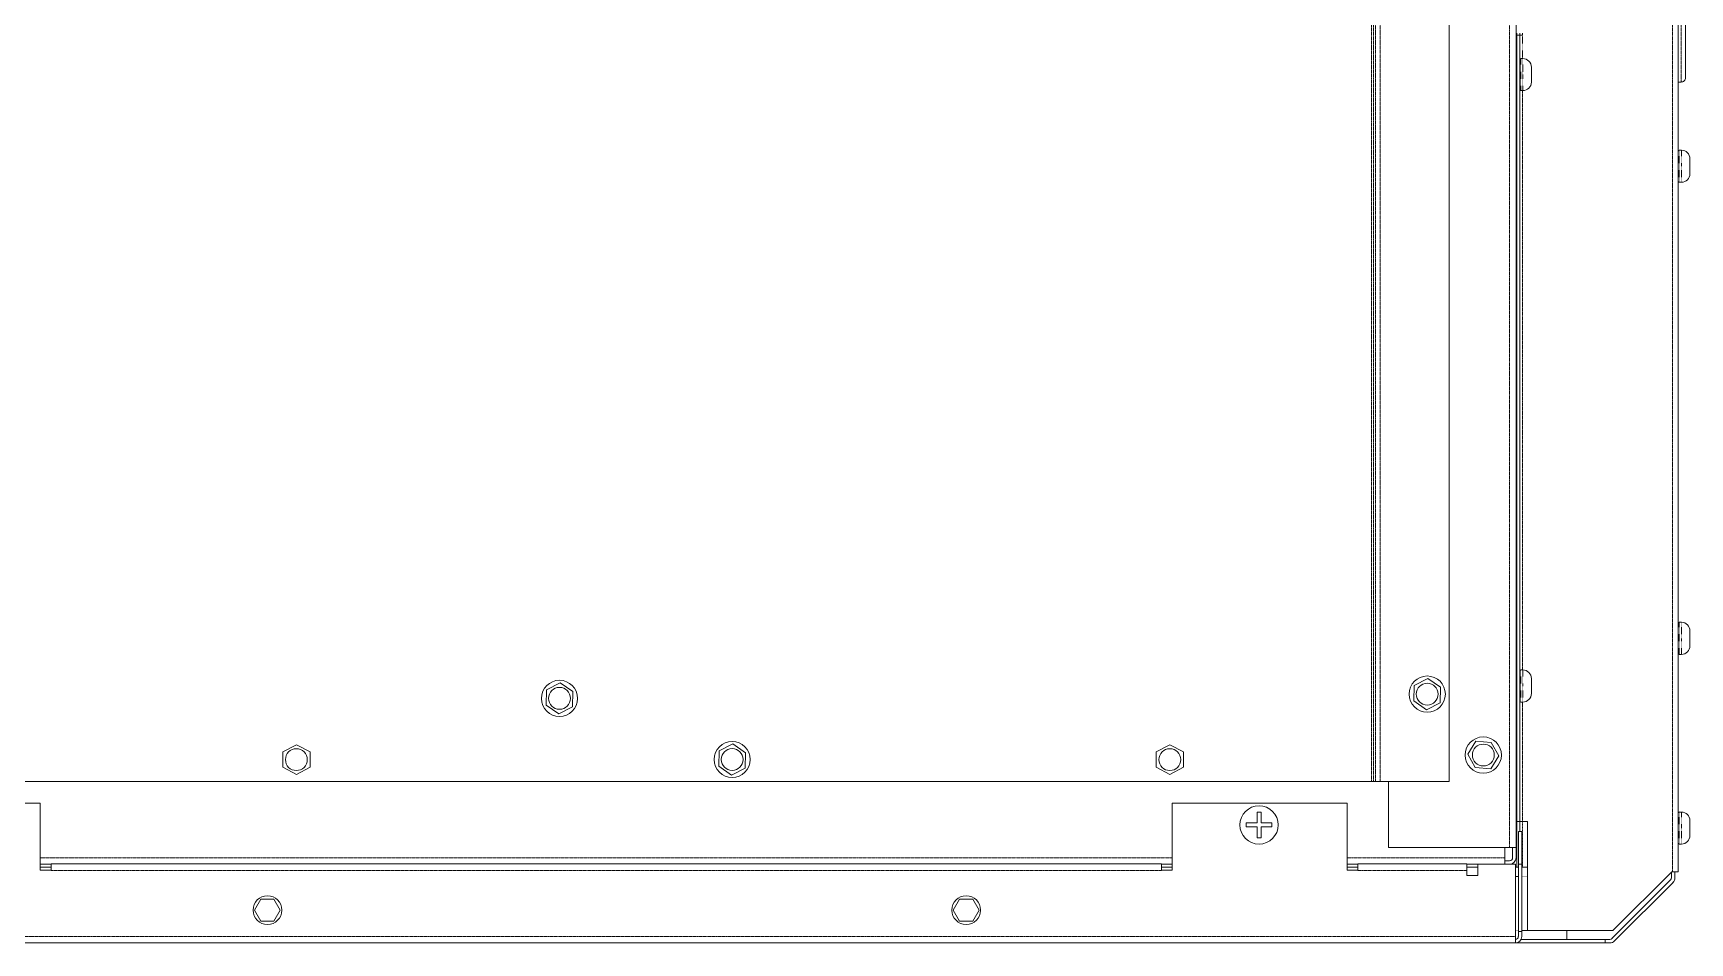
# Model space of a CAD drawing. Header units: millimetres. Extents: x 60499 to 556746, y 248297 to 497145.
# Drawn here: x 533662 to 549591, y 327653 to 336400 of the extents above; entities that cross this region are included whole.
import ezdxf

# ---------------------------------------------------------------- set-up
doc = ezdxf.new("R2010")
doc.units = ezdxf.units.MM
doc.linetypes.add('PHANTOM', pattern=[20, 10, -2, 2, -2, 2, -2])

msp = doc.modelspace()

# ---------------------------------------------------------------- linework, layer by layer
at = {"color": 7, "linetype": 'PHANTOM', "lineweight": 13, "ltscale": 0.03937}
for p, q in [((547857, 345752), (547857, 328569)), ((546531, 345374), (546531, 329206)), ((546550, 345374), (546550, 329206)), ((546570, 329206), (546570, 345374)), ((546612, 329206), (546612, 345374)), ((549424, 328337), (549424, 343330)), ((549507, 335929), (549507, 337578)), ((547983, 335847), (547983, 330277)), ((547983, 329968), (547983, 328821)), ((533731, 328472), (544615, 328472)), ((546295, 328472), (547813, 328472)), ((544510, 328349), (533836, 328349)), ((547447, 328349), (546400, 328349)), ((547915, 327716), (530141, 327716))]:
    msp.add_line(p, q, dxfattribs=at)
at = {"color": 7, "lineweight": 13, "ltscale": 0.03937}
for p, q in [((547920, 345752), (547920, 328569)), ((547276, 345374), (547276, 329206)), ((549480, 328337), (549480, 343357)), ((549549, 335971), (549549, 337567)), ((547926, 328821), (547926, 336379)), ((547957, 328821), (547957, 336379)), ((531114, 329206), (546531, 329206)), ((546612, 329206), (547276, 329206)), ((532051, 328997), (533731, 328997)), ((544615, 328997), (546295, 328997)), ((548031, 327771), (548031, 328821)), ((547857, 328569), (546694, 328569)), ((544510, 328412), (533836, 328412)), ((547447, 328412), (546400, 328412)), ((547915, 328409), (547915, 327716)), ((548851, 327771), (549417, 328337)), ((548842, 327695), (549405, 328258)), ((548866, 327672), (549429, 328234)), ((547969, 327687), (548778, 327687)), ((548031, 327771), (548851, 327771)), ((547915, 327653), (530141, 327653)), ((547916, 327653), (548778, 327653))]:
    msp.add_line(p, q, dxfattribs=at)
at = {"color": 7, "lineweight": 13, "ltscale": 0.000612439}
for p, q in [((547926, 336400), (547926, 336379)), ((547957, 336400), (547957, 336379)), ((547983, 336400), (547983, 336379))]:
    msp.add_line(p, q, dxfattribs=at)
at = {"color": 7, "lineweight": 13, "ltscale": 0.000900028}
for p, q in [((547957, 336379), (547926, 336379)), ((547926, 328821), (547957, 328821))]:
    msp.add_line(p, q, dxfattribs=at)
at = {"color": 7, "lineweight": 13, "ltscale": 0.000774954}
for p, q in [((547957, 336379), (547983, 336379)), ((547957, 328821), (547983, 328821))]:
    msp.add_line(p, q, dxfattribs=at)
at = {"color": 7, "linetype": 'PHANTOM', "lineweight": 13, "ltscale": 0.00665}
msp.add_line((547983, 336379), (547983, 336156), dxfattribs=at)
at = {"color": 7, "lineweight": 13, "ltscale": 0.004325}
for p, q in [((547957, 336002), (547957, 336147)), ((549480, 335121), (549480, 335266)), ((549480, 330582), (549480, 330727)), ((547957, 330123), (547957, 330268)), ((549480, 328758), (549480, 328903))]:
    msp.add_line(p, q, dxfattribs=at)
at = {"color": 7, "linetype": 'PHANTOM', "lineweight": 13, "ltscale": 0.004574}
for p, q in [((547965, 336002), (547965, 336156)), ((549489, 335121), (549489, 335275)), ((549489, 330582), (549489, 330735)), ((547965, 330123), (547965, 330277)), ((549489, 328758), (549489, 328911))]:
    msp.add_line(p, q, dxfattribs=at)
at = {"color": 7, "lineweight": 13, "ltscale": 0.000600019}
for p, q in [((547985, 336156), (547965, 336156)), ((547985, 335847), (547965, 335847)), ((549509, 335275), (549489, 335275)), ((549509, 334966), (549489, 334966)), ((549509, 330735), (549489, 330735)), ((549509, 330426), (549489, 330426)), ((547985, 330277), (547965, 330277)), ((547985, 329968), (547965, 329968)), ((549509, 328911), (549489, 328911)), ((549509, 328602), (549489, 328602))]:
    msp.add_line(p, q, dxfattribs=at)
at = {"color": 7, "linetype": 'PHANTOM', "lineweight": 13, "ltscale": 0.0046}
for p, q in [((547985, 336156), (547985, 336001)), ((547965, 335847), (547965, 336001)), ((547985, 335847), (547985, 336001)), ((549509, 335275), (549509, 335120)), ((549489, 334966), (549489, 335120)), ((549509, 334966), (549509, 335120)), ((549509, 330735), (549509, 330581)), ((549489, 330426), (549489, 330581)), ((549509, 330426), (549509, 330581)), ((547985, 330277), (547985, 330122)), ((547965, 329968), (547965, 330122)), ((547985, 329968), (547985, 330122)), ((549509, 328911), (549509, 328757)), ((549489, 328602), (549489, 328757)), ((549509, 328602), (549509, 328757))]:
    msp.add_line(p, q, dxfattribs=at)
at = {"color": 7, "lineweight": 13, "ltscale": 0.000200046}
for p, q in [((547926, 336079), (547920, 336079)), ((547926, 335923), (547920, 335923)), ((547926, 330200), (547920, 330200)), ((547926, 330045), (547920, 330045)), ((547926, 329998), (547920, 329998)), ((547926, 329843), (547920, 329843)), ((549417, 328337), (549424, 328337))]:
    msp.add_line(p, q, dxfattribs=at)
at = {"color": 7, "lineweight": 13, "ltscale": 2.47805e-05}
msp.add_line((547957, 336001), (547957, 336002), dxfattribs=at)
at = {"color": 7, "lineweight": 13, "ltscale": 0.00435}
for p, q in [((547957, 335855), (547957, 336001)), ((549480, 334974), (549480, 335120)), ((549480, 330435), (549480, 330581)), ((547957, 329976), (547957, 330122)), ((549480, 328611), (549480, 328757))]:
    msp.add_line(p, q, dxfattribs=at)
at = {"color": 7, "linetype": 'PHANTOM', "lineweight": 13, "ltscale": 2.62073e-05}
for p, q in [((547965, 336001), (547965, 336002)), ((547965, 330122), (547965, 330123)), ((549489, 328757), (549489, 328758))]:
    msp.add_line(p, q, dxfattribs=at)
at = {"color": 7, "lineweight": 13, "ltscale": 2.47505e-05}
msp.add_line((548068, 336073), (548068, 336072), dxfattribs=at)
at = {"color": 7, "lineweight": 13, "ltscale": 0.0018}
for p, q in [((548068, 336072), (548068, 336012)), ((548068, 335990), (548068, 335930)), ((549591, 335191), (549591, 335131)), ((549591, 335109), (549591, 335049)), ((549591, 330652), (549591, 330592)), ((549591, 330570), (549591, 330509)), ((548068, 330194), (548068, 330133)), ((548068, 330111), (548068, 330051)), ((549591, 328828), (549591, 328768)), ((549591, 328746), (549591, 328685))]:
    msp.add_line(p, q, dxfattribs=at)
at = {"color": 7, "lineweight": 13, "ltscale": 0.000325361}
for p, q in [((548068, 336012), (548068, 336001)), ((549591, 330581), (549591, 330570)), ((548068, 330133), (548068, 330122)), ((549591, 328768), (549591, 328757))]:
    msp.add_line(p, q, dxfattribs=at)
at = {"color": 7, "lineweight": 13, "ltscale": 0.000325376}
for p, q in [((548068, 336001), (548068, 335990)), ((549591, 335131), (549591, 335120)), ((549591, 335120), (549591, 335109)), ((549591, 330592), (549591, 330581)), ((548068, 330122), (548068, 330111)), ((549591, 328757), (549591, 328746))]:
    msp.add_line(p, q, dxfattribs=at)
at = {"color": 7, "lineweight": 13, "ltscale": 2.47054e-05}
for p, q in [((548068, 335930), (548068, 335929)), ((549591, 335049), (549591, 335048)), ((549591, 330509), (549591, 330509)), ((548068, 330051), (548068, 330050)), ((549591, 328685), (549591, 328685))]:
    msp.add_line(p, q, dxfattribs=at)
at = {"color": 7, "lineweight": 13, "ltscale": 0.000795379}
msp.add_line((549507, 335929), (549480, 335929), dxfattribs=at)
at = {"color": 7, "lineweight": 13, "ltscale": 2.47655e-05}
for p, q in [((549591, 335192), (549591, 335191)), ((549591, 330653), (549591, 330652)), ((548068, 330195), (548068, 330194)), ((549591, 328829), (549591, 328828))]:
    msp.add_line(p, q, dxfattribs=at)
at = {"color": 7, "lineweight": 13, "ltscale": 2.47955e-05}
for p, q in [((549480, 335120), (549480, 335121)), ((549480, 330581), (549480, 330582)), ((547957, 330122), (547957, 330123)), ((549480, 328757), (549480, 328758))]:
    msp.add_line(p, q, dxfattribs=at)
at = {"color": 7, "linetype": 'PHANTOM', "lineweight": 13, "ltscale": 2.62223e-05}
for p, q in [((549489, 335120), (549489, 335121)), ((549489, 330581), (549489, 330582))]:
    msp.add_line(p, q, dxfattribs=at)
at = {"color": 7, "lineweight": 13, "ltscale": 0.00023098}
msp.add_line((547920, 334059), (547926, 334055), dxfattribs=at)
at = {"color": 7, "lineweight": 13, "ltscale": 7.2308e-05}
msp.add_line((547922, 334048), (547920, 334049), dxfattribs=at)
at = {"color": 7, "lineweight": 13, "ltscale": 0.017783}
msp.add_line((547920, 333999), (547920, 333402), dxfattribs=at)
at = {"color": 7, "lineweight": 13, "ltscale": 0.000199926}
msp.add_line((547926, 333402), (547920, 333402), dxfattribs=at)
at = {"color": 7, "lineweight": 13, "ltscale": 0.004405}
for p, q in [((538598, 330087), (538596, 329939)), ((538730, 330154), (538598, 330087)), ((538850, 330069), (538730, 330154)), ((538848, 329921), (538850, 330069)), ((546940, 330129), (546938, 329981)), ((547072, 330196), (546940, 330129)), ((547193, 330110), (547072, 330196)), ((547191, 329962), (547193, 330110)), ((538596, 329939), (538716, 329854)), ((538716, 329854), (538848, 329921)), ((546938, 329981), (547059, 329895)), ((547059, 329895), (547191, 329962)), ((547534, 329592), (547455, 329467)), ((547681, 329580), (547534, 329592)), ((547755, 329451), (547681, 329580)), ((536193, 329558), (536062, 329489)), ((536062, 329489), (536062, 329341)), ((536324, 329489), (536193, 329558)), ((536324, 329341), (536324, 329489)), ((540258, 329499), (540256, 329351)), ((540390, 329566), (540258, 329499)), ((540511, 329480), (540390, 329566)), ((540508, 329332), (540511, 329480)), ((544591, 329558), (544460, 329489)), ((544460, 329489), (544460, 329341)), ((544722, 329489), (544591, 329558)), ((544722, 329341), (544722, 329489)), ((547455, 329467), (547528, 329339)), ((547676, 329326), (547755, 329451)), ((536062, 329341), (536193, 329273)), ((536193, 329273), (536324, 329341)), ((540256, 329351), (540376, 329265)), ((540376, 329265), (540508, 329332)), ((544460, 329341), (544591, 329273)), ((544591, 329273), (544722, 329341)), ((547528, 329339), (547676, 329326))]:
    msp.add_line(p, q, dxfattribs=at)
at = {"color": 7, "lineweight": 13, "ltscale": 0.000547995}
msp.add_line((546550, 329206), (546531, 329206), dxfattribs=at)
at = {"color": 7, "lineweight": 13, "ltscale": 0.000591128}
msp.add_line((546550, 329206), (546570, 329206), dxfattribs=at)
at = {"color": 7, "lineweight": 13, "ltscale": 0.001248}
msp.add_line((546570, 329206), (546612, 329206), dxfattribs=at)
at = {"color": 7, "lineweight": 13, "ltscale": 0.018935}
msp.add_line((546694, 329206), (546694, 328569), dxfattribs=at)
at = {"color": 7, "lineweight": 13, "ltscale": 0.019175}
for p, q in [((533731, 328997), (533731, 328353)), ((544615, 328997), (544615, 328353)), ((546295, 328997), (546295, 328353))]:
    msp.add_line(p, q, dxfattribs=at)
at = {"color": 7, "lineweight": 13, "ltscale": 0.000562503}
for p, q in [((545325, 328787), (545325, 328806)), ((545325, 328768), (545325, 328787)), ((545573, 328806), (545573, 328787)), ((545573, 328787), (545573, 328768))]:
    msp.add_line(p, q, dxfattribs=at)
at = {"color": 7, "lineweight": 13, "ltscale": 0.003125}
for p, q in [((545325, 328806), (545430, 328806)), ((545430, 328806), (545430, 328911)), ((545468, 328911), (545468, 328806)), ((545468, 328806), (545573, 328806)), ((545430, 328768), (545325, 328768)), ((545430, 328663), (545430, 328768)), ((545573, 328768), (545468, 328768)), ((545468, 328768), (545468, 328663)), ((533731, 328409), (533836, 328409)), ((533836, 328380), (533731, 328380)), ((533836, 328353), (533731, 328353)), ((544510, 328409), (544615, 328409)), ((544615, 328380), (544510, 328380)), ((544615, 328353), (544510, 328353)), ((546295, 328409), (546400, 328409)), ((546400, 328380), (546295, 328380)), ((546400, 328353), (546295, 328353)), ((547552, 328380), (547447, 328380)), ((547447, 328301), (547552, 328301))]:
    msp.add_line(p, q, dxfattribs=at)
at = {"color": 7, "lineweight": 13, "ltscale": 0.001125}
for p, q in [((545430, 328911), (545468, 328911)), ((545468, 328663), (545430, 328663))]:
    msp.add_line(p, q, dxfattribs=at)
at = {"color": 7, "lineweight": 13, "ltscale": 0.0131}
msp.add_line((547926, 328380), (547926, 328821), dxfattribs=at)
at = {"color": 7, "lineweight": 13, "ltscale": 0.002875}
msp.add_line((547957, 328821), (547957, 328724), dxfattribs=at)
at = {"color": 7, "linetype": 'PHANTOM', "lineweight": 13, "ltscale": 0.0131}
msp.add_line((547983, 328821), (547983, 328380), dxfattribs=at)
at = {"color": 7, "lineweight": 13, "ltscale": 0.00145}
for p, q in [((547983, 328821), (548031, 328821)), ((547447, 328301), (547447, 328349))]:
    msp.add_line(p, q, dxfattribs=at)
at = {"color": 7, "lineweight": 13, "ltscale": 0.001}
for p, q in [((547975, 328724), (547942, 328724)), ((547975, 328409), (547942, 328409)), ((547975, 327761), (547942, 327761))]:
    msp.add_line(p, q, dxfattribs=at)
at = {"color": 7, "lineweight": 13, "ltscale": 0.009375}
for p, q in [((547942, 328724), (547942, 328409)), ((547975, 328724), (547975, 328409))]:
    msp.add_line(p, q, dxfattribs=at)
at = {"color": 7, "lineweight": 13, "ltscale": 0.00132}
for p, q in [((547857, 328569), (547813, 328569)), ((547813, 328443), (547857, 328443)), ((547813, 328409), (547857, 328409))]:
    msp.add_line(p, q, dxfattribs=at)
at = {"color": 7, "lineweight": 13, "ltscale": 0.0029}
for p, q in [((547813, 328569), (547813, 328472)), ((547886, 328569), (547886, 328472)), ((547920, 328569), (547920, 328472))]:
    msp.add_line(p, q, dxfattribs=at)
at = {"color": 7, "lineweight": 13, "ltscale": 0.001865}
for p, q in [((547813, 328409), (547813, 328472)), ((547857, 328569), (547920, 328569))]:
    msp.add_line(p, q, dxfattribs=at)
at = {"color": 7, "linetype": 'PHANTOM', "lineweight": 13, "ltscale": 1.9494e-05}
msp.add_line((547857, 328569), (547857, 328569), dxfattribs=at)
at = {"color": 7, "lineweight": 13, "ltscale": 0.000874917}
msp.add_line((547857, 328569), (547886, 328569), dxfattribs=at)
at = {"color": 7, "lineweight": 13, "ltscale": 0.001875}
for p, q in [((533836, 328412), (533836, 328349)), ((544510, 328412), (544510, 328349)), ((546400, 328412), (546400, 328349)), ((547447, 328412), (547447, 328349)), ((547915, 327716), (547915, 327653))]:
    msp.add_line(p, q, dxfattribs=at)
at = {"color": 7, "lineweight": 13, "ltscale": 0.000100023}
for p, q in [((533836, 328353), (533836, 328349)), ((544510, 328353), (544510, 328349)), ((546400, 328353), (546400, 328349))]:
    msp.add_line(p, q, dxfattribs=at)
at = {"color": 7, "lineweight": 13, "ltscale": 0.010892}
msp.add_line((547447, 328409), (547813, 328409), dxfattribs=at)
at = {"color": 7, "lineweight": 13, "ltscale": 0.010825}
msp.add_line((547915, 328409), (547552, 328409), dxfattribs=at)
at = {"color": 7, "lineweight": 13, "ltscale": 0.001675}
for p, q in [((547552, 328353), (547552, 328409)), ((549480, 328337), (549424, 328337))]:
    msp.add_line(p, q, dxfattribs=at)
at = {"color": 7, "lineweight": 13, "ltscale": 0.00155}
msp.add_line((547552, 328353), (547552, 328301), dxfattribs=at)
at = {"color": 7, "lineweight": 13, "ltscale": 0.000775074}
msp.add_line((547942, 328380), (547915, 328380), dxfattribs=at)
at = {"color": 7, "lineweight": 13, "ltscale": 0.019303}
for p, q in [((547942, 327761), (547942, 328409)), ((547975, 328409), (547975, 327761))]:
    msp.add_line(p, q, dxfattribs=at)
at = {"color": 7, "lineweight": 13, "ltscale": 0.001677}
msp.add_line((548031, 328380), (547975, 328380), dxfattribs=at)
at = {"color": 7, "lineweight": 13, "ltscale": 0.001623}
msp.add_line((549414, 328279), (549414, 328333), dxfattribs=at)
at = {"color": 7, "lineweight": 13, "ltscale": 0.001723}
msp.add_line((549447, 328279), (549447, 328337), dxfattribs=at)
at = {"color": 7, "linetype": 'PHANTOM', "lineweight": 13, "ltscale": 0.000775074}
for p, q in [((547942, 328292), (547915, 328292)), ((547915, 327772), (547942, 327772))]:
    msp.add_line(p, q, dxfattribs=at)
at = {"color": 7, "linetype": 'PHANTOM', "lineweight": 13, "ltscale": 0.001677}
for p, q in [((548031, 328292), (547975, 328292)), ((547975, 327772), (548031, 327772))]:
    msp.add_line(p, q, dxfattribs=at)
at = {"color": 7, "lineweight": 13, "ltscale": 0.003608}
for p, q in [((535852, 328073), (535791, 327968)), ((536038, 327968), (535977, 328073)), ((542570, 328073), (542509, 327968)), ((542757, 327968), (542696, 328073)), ((535791, 327968), (535852, 327863)), ((535977, 327863), (536038, 327968)), ((542509, 327968), (542570, 327863)), ((542696, 327863), (542757, 327968))]:
    msp.add_line(p, q, dxfattribs=at)
at = {"color": 7, "lineweight": 13, "ltscale": 0.00375}
for p, q in [((535977, 328073), (535852, 328073)), ((542696, 328073), (542570, 328073)), ((535852, 327863), (535977, 327863)), ((542570, 327863), (542696, 327863))]:
    msp.add_line(p, q, dxfattribs=at)
at = {"color": 7, "lineweight": 13, "ltscale": 0.001422}
for p, q in [((547942, 327761), (547942, 327713)), ((547975, 327761), (547975, 327713))]:
    msp.add_line(p, q, dxfattribs=at)
at = {"color": 7, "lineweight": 13, "ltscale": 0.0025}
msp.add_line((548407, 327687), (548407, 327771), dxfattribs=at)
at = {"color": 7, "lineweight": 13, "ltscale": 0.000999991}
msp.add_line((548778, 327653), (548778, 327687), dxfattribs=at)
at = {"color": 7, "lineweight": 13, "ltscale": 0.001303}
for p, q in [((548822, 327687), (548778, 327687)), ((548822, 327653), (548778, 327653))]:
    msp.add_line(p, q, dxfattribs=at)
at = {"color": 7, "lineweight": 13, "ltscale": 0.03937}
for centre, radius in [((547066, 330045), 174), ((538723, 330004), 174), ((538723, 330004), 105), ((547066, 330045), 105), ((540383, 329416), 174), ((547605, 329459), 174), ((536193, 329415), 105), ((540383, 329416), 105), ((544591, 329415), 105), ((547605, 329459), 105), ((535915, 327968), 138), ((542633, 327968), 138)]:
    msp.add_circle(centre, radius, dxfattribs=at)
for centre, radius, start, end in [((547965, 336147), 8.4, 90, 180), ((547985, 336073), 82.3, 0, 90), ((549507, 335971), 42, 270, 0.0001), ((547965, 335855), 8.4, 180, 270), ((547985, 335929), 82.3, 270, 0), ((549489, 335266), 8.4, 90, 180), ((549509, 335192), 82.3, 0, 90), ((549509, 335048), 82.3, 270, 0), ((549489, 334974), 8.4, 180, 270), ((547894, 333999), 56.3, 54.4102, 60), ((547894, 333999), 26, 0, 1.2529), ((549489, 330727), 8.4, 90, 180), ((549509, 330653), 82.3, 0, 90), ((549489, 330435), 8.4, 180, 270), ((549509, 330509), 82.3, 270, 0), ((547965, 330268), 8.4, 90, 180), ((547985, 330195), 82.3, 0, 90), ((547965, 329976), 8.4, 180, 270), ((547985, 330050), 82.3, 270, 0), ((545449, 328787), 184, 0, 180), ((545449, 328787), 184, 180, 0), ((549489, 328903), 8.4, 90, 180), ((549509, 328829), 82.3, 0, 90), ((549509, 328685), 82.3, 270, 0), ((547857, 328472), 29.4, 270, 0), ((547857, 328472), 62.7, 270, 0), ((549489, 328611), 8.4, 180, 270), ((549384, 328279), 29.4, 315, 0), ((549384, 328279), 63, 315, 0), ((547915, 327713), 26, 270, 0), ((547915, 327713), 59.6, 270, 0), ((548822, 327716), 29.4, 270, 315), ((548822, 327716), 63, 270, 315)]:
    msp.add_arc(centre, radius, start, end, dxfattribs=at)

doc.saveas('drawing.dxf')
